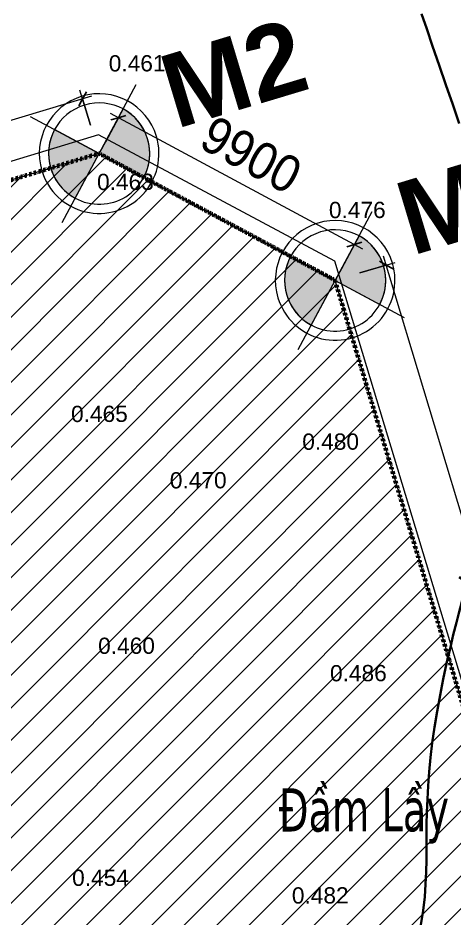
# Model space of a CAD drawing. Header units: millimetres. Extents: x 563604 to 809435, y 2337 to 1331933.
# Drawn here: x 707650 to 723762, y 1248977 to 1282215 of the extents above; entities that cross this region are included whole.
import ezdxf

# ---------------------------------------------------------------- set-up
doc = ezdxf.new("R2010")
doc.units = ezdxf.units.MM
doc.linetypes.add('Aligning Line', pattern=[11.999999364568483, 5.999999682284241, -5.999999682284241])
for name, color, linetype, lineweight in [('A-ANNO-DIMS', 211, 'Continuous', 9), ('A-ANNO-DIMS-340', 211, 'Continuous', 9), ('A-ANNO-NOTE', 131, 'Continuous', 9), ('A-DETL-GENF-1', 1, 'Continuous', 9), ('A-DETL-THIN', 151, 'Continuous', 9), ('A-DETL-THIN-1', 10, 'Aligning Line', 211), ('CD TAI', 7, 'Continuous', 9), ('DM CAI-1', 9, 'Continuous', 35), ('NCV_TKCS_HIEN TRANG_251226_dwg-1', 253, 'Continuous', 9), ('Ranh du an-1', 253, 'Continuous', 9), ('Text-1', 7, 'Continuous', 35)]:
    doc.layers.add(name, color=color, linetype=linetype, lineweight=lineweight)
doc.styles.add('Arial', font='arial_0.ttf', dxfattribs={"height": 600.1280242654427})
doc.styles.add('Arial_2', font='arial_0.ttf', dxfattribs={"width": 0.9, "height": 1360})
doc.styles.add('Arial_B', font='arialbd_0.ttf', dxfattribs={"height": 2720})
doc.styles.add('Tahoma_1', font='tahoma_0.ttf', dxfattribs={"width": 0.75, "height": 1600.34139804118})
doc.dimstyles.new('1_Dim_chi_tiet_khu_đất_1', dxfattribs={"dimscale": 304.8, "dimtxt": 1387.55278394148, "dimasz": 1.338582677165354, "dimexe": 1.115485564304462, "dimexo": 0.0625, "dimgap": 0.1115485564304462, "dimtad": 1, "dimdec": 0, "dimrnd": 5, "dimzin": 0, "dimdsep": 46, "dimtxsty": 'Arial_2', "dimblk1": 'OBLIQUE', "dimblk2": 'OBLIQUE', "dimsah": 1, "dimcen": 0.09, "dimdle": 1.115485564304462, "dimazin": 0, "dimtfac": 1, "dimtdec": 4, "dimtix": 1, "dimtmove": 0, "dimatfit": 3, "dimfxl": 3.346456692913386, "dimfxlon": 1, "dimtvp": 1, "dimtolj": 1, "dimtzin": 0, "dimarcsym": 2})

# ---------------------------------------------------------------- blocks, each defined once
blk = doc.blocks.new('NCV_TKCS_HIEN TRANG_251226_dwg-1595164-TỔNG THỂ_HIỆN TRẠNG KHU ĐẤT')
at = {"layer": 'DM CAI-1', "flags": 128}
for points in [[(723954.6343018737, 1278320.888761029), (723713.8547674612, 1279018.377919675), (723462.8004986801, 1279746.645314965), (723211.9485638536, 1280475.540484805), (722971.7760304537, 1281174.912967244), (722752.7599673711, 1281814.612302173), (722565.3774420776, 1282364.488026505)], [(722537.9314642221, 1248718.252132231), (722622.0323471613, 1249258.95158576), (722679.1474361893, 1249759.340416989), (722714.5257356934, 1250228.498398508), (722733.4162513387, 1250675.505304749), (722741.0679879383, 1251109.440908727), (722742.7299503054, 1251539.384984309), (722743.6511436794, 1251974.417305928), (722748.4692291197, 1252422.233598091), (722759.3764936645, 1252884.993390989), (722777.9538790372, 1253363.472166449), (722805.7823290899, 1253858.445405303), (722844.4427856881, 1254370.688589377), (722895.5161921162, 1254900.977200072), (722960.5834915169, 1255450.08671893), (723041.2256257553, 1256018.792627776), (723138.0730876934, 1256605.751170061), (723247.9545694962, 1257201.141640836), (723366.7483131901, 1257793.024096921), (723490.3325605172, 1258369.458596125), (723551.444868768, 1258639.500421804)], [(723551.444868768, 1258639.500421804), (723614.5855533623, 1258918.50519541), (723735.3855333254, 1259428.223952586), (723848.6107430008, 1259886.674924471), (723950.1394237049, 1260281.918169445), (724036.0530518454, 1260605.596081248), (724103.2460433416, 1260863.680407558), (724148.8160476427, 1261065.725232972), (724169.8607143399, 1261221.284642374), (724163.4776941594, 1261339.912721926), (724126.7646365504, 1261431.163554239), (724056.81919153, 1261504.591225617), (723950.7390089728, 1261569.749820374)]]:
    blk.add_lwpolyline(points, dxfattribs=at)
at = {"layer": 'Ranh du an-1', "flags": 128}
for points in [[(719355.2705079496, 1273233.000000399), (710626.2705079649, 1277902.000000322), (620000.2705077712, 1250383.000000362), (615332.270507845, 1241700.000000206), (615418.8543918182, 1241414.363330038)], [(739225.0136526984, 1206601.679416322), (739526.2705078897, 1206693.00000018), (719355.2705079496, 1273233.000000399)]]:
    blk.add_lwpolyline(points, dxfattribs=at)
at = {"layer": 'CD TAI', "char_height": 600.1280242654427, "width": 2512.822744633115, "attachment_point": 1, "rotation": 0.13458653618538488, "line_spacing_factor": 0.9417779076525877, "style": 'Arial'}
for s, insert in [('0.461', (711003.2237350524, 1280839.35871808)), ('0.463', (710570.1807537898, 1276460.878288152)), ('0.476', (719138.5181436472, 1275422.752638238)), ('0.465', (709609.5423729982, 1267892.722914602)), ('0.480', (718153.3239022974, 1266867.454199727)), ('0.470', (713260.874875949, 1265440.606231357)), ('0.460', (710610.4228248764, 1259329.175114468)), ('0.486', (719178.6995425366, 1258316.878554167)), ('0.454', (709649.7844439428, 1250761.019740634)), ('0.482', (717769.586633819, 1250109.479968168))]:
    blk.add_mtext(s, dxfattribs=dict(at, insert=insert))
at = {"layer": 'Text-1', "insert": (717285.7569252368, 1253768.638548259), "char_height": 1600.34139804118, "width": 7558.652534043917, "attachment_point": 1, "rotation": 0.13508876824315924, "line_spacing_factor": 0.9943055562338532, "style": 'Tahoma_1'}
blk.add_mtext('Đ\\fTahoma|b0|i0|c254|p34|;\\W.75;ầm Lầy', dxfattribs=at)
blk = doc.blocks.new('HDNDCT_DIEM DINH VI NHO - HDNDCT_DIEM DINH VI NHO-1604833-TỔNG THỂ_HIỆN TRẠNG KHU ĐẤT')
at = {"layer": 'A-ANNO-NOTE'}
h = blk.add_hatch(color=256, dxfattribs=at)
edge = h.paths.add_edge_path()
edge.add_line((741069.5031272467, 1205062.735327211), (739422.0509282816, 1205947.495889241))
edge.add_line((739422.0509282816, 1205947.495889241), (740306.8114903121, 1207594.948088207))
edge.add_arc((739422.0509282816, 1205947.495889241), 1869.999999999873, -28.237923707335995, 61.762076292665085, ccw=False)
h = blk.add_hatch(color=256, dxfattribs=at)
edge = h.paths.add_edge_path()
edge.add_arc((739422.0509282816, 1205947.495889241), 1869.999999999873, 151.7620762926644, 241.76207629266491, ccw=False)
edge.add_line((737774.5987293165, 1206832.256451272), (739422.0509282816, 1205947.495889241))
edge.add_line((739422.0509282816, 1205947.495889241), (738537.2903662511, 1204300.043690276))
for p, q in [((738054.6936960528, 1203401.433399931), (740789.4081605105, 1208493.558378552)), ((740306.8114903121, 1207594.948088207), (739422.0509282816, 1205947.495889241)), ((736875.9884389716, 1207314.85312147), (741968.1134175916, 1204580.138657013)), ((739422.0509282816, 1205947.495889241), (737774.5987293165, 1206832.256451272)), ((738537.2903662511, 1204300.043690276), (739422.0509282816, 1205947.495889241)), ((739422.0509282816, 1205947.495889241), (741069.5031272467, 1205062.735327211))]:
    blk.add_line(p, q, dxfattribs=at)
for radius, start, end in [(2210.000000000043, 16.76207629266427, 196.7620762926639), (1869.999999999925, 16.76207629266388, 196.7620762926635), (1869.999999999873, 331.7620762926637, 61.76207629266487), (2210.000000000043, 196.7620762926639, 16.76207629266427), (1869.999999999873, 151.7620762926641, 241.7620762926645), (1869.999999999925, 196.7620762926635, 16.76207629266388)]:
    blk.add_arc((739422.0509282816, 1205947.495889241), radius, start, end, dxfattribs=at)
blk = doc.blocks.new('DIMBLOCK1-TỔNG THỂ_HIỆN TRẠNG KHU ĐẤT')
at = {"layer": 'A-ANNO-DIMS-340'}
for p, q in [((741408.504645497, 1206190.719785684), (721160.0335977116, 1273417.67533942)), ((720281.4281403148, 1272797.955684873), (721583.6425510099, 1273190.177087371)), ((721258.0889483362, 1273092.121736746), (720281.4281403148, 1272797.955684873)), ((740333.788486851, 1206222.107336484), (741636.0028975462, 1206614.328738982)), ((741310.4492948725, 1206516.273388358), (740333.788486851, 1206222.107336484))]:
    blk.add_line(p, q, dxfattribs=at)
at = {"layer": 'A-ANNO-DIMS-340', "lineweight": 25}
for p, q in [((721258.0889483362, 1273092.121736746), (721003.9235763572, 1273228.620687976)), ((721258.0889483362, 1273092.121736746), (721512.2543203152, 1272955.622785517)), ((741310.4492948725, 1206516.273388358), (741056.2839228935, 1206652.772339587)), ((741310.4492948725, 1206516.273388358), (741564.6146668516, 1206379.774437128))]:
    blk.add_line(p, q, dxfattribs=at)
at = {"layer": 'A-ANNO-DIMS-340', "color": 0, "insert": (732330.1912059243, 1242571.59062538), "char_height": 1360, "width": 5635.598999393086, "attachment_point": 1, "rotation": 286.76207629280117, "line_spacing_factor": 0.9417779076525878, "style": 'Arial_2'}
blk.add_mtext('69530', dxfattribs=at)
blk = doc.blocks.new('_Oblique')
at = {"color": 0, "linetype": 'ByBlock', "lineweight": -2}
blk.add_line((-0.5, -0.5), (0.5, 0.5), dxfattribs=at)
blk = doc.blocks.new('DIMBLOCK2-TỔNG THỂ_HIỆN TRẠNG KHU ĐẤT')
at = {"layer": 'A-ANNO-DIMS-340'}
for p, q in [((710878.0512169583, 1277634.667163772), (711521.5134438847, 1278832.814217568)), ((711061.1111237042, 1278694.143010851), (720381.5454538667, 1273688.624355183)), ((711360.6478871532, 1278533.277454119), (710878.0512169583, 1277634.667163772)), ((719599.4120202231, 1272950.879621568), (720242.8742471493, 1274149.026675364)), ((720082.0086904179, 1273849.489911915), (719599.4120202231, 1272950.879621568))]:
    blk.add_line(p, q, dxfattribs=at)
at = {"layer": 'A-ANNO-DIMS-340', "lineweight": 25}
for p, q in [((711360.6478871532, 1278533.277454119), (711084.4064950448, 1278450.074730089)), ((711360.6478871532, 1278533.277454119), (711636.8892792615, 1278616.48017815)), ((720082.0086904179, 1273849.489911915), (719805.7672983096, 1273766.287187884)), ((720082.0086904179, 1273849.489911915), (720358.2500825261, 1273932.692635945))]:
    blk.add_line(p, q, dxfattribs=at)
at = {"layer": 'A-ANNO-DIMS-340', "color": 0, "insert": (714917.8069089027, 1278665.605228797), "char_height": 1360, "width": 4508.479199514469, "attachment_point": 1, "rotation": 331.76207629290354, "line_spacing_factor": 0.9417779076525878, "style": 'Arial_2'}
blk.add_mtext('9900', dxfattribs=at)
blk = doc.blocks.new('DIMBLOCK3-TỔNG THỂ_HIỆN TRẠNG KHU ĐẤT')
at = {"layer": 'A-ANNO-DIMS-340'}
for p, q in [((710333.3326328575, 1278252.953909776), (709941.1112303557, 1279555.16832047)), ((710364.7201836547, 1279327.670068422), (619039.2896466369, 1251820.841580626)), ((710039.1665809811, 1279229.614717797), (710333.3326328574, 1278252.953909776)), ((619659.0093011868, 1250942.236123231), (619266.7878986851, 1252244.450533925)), ((619364.8432493105, 1251918.896931251), (619659.0093011868, 1250942.236123231))]:
    blk.add_line(p, q, dxfattribs=at)
at = {"layer": 'A-ANNO-DIMS-340', "lineweight": 25}
for p, q in [((710039.1665809811, 1279229.614717797), (710175.66553221, 1279483.780089776)), ((710039.1665809811, 1279229.614717797), (709902.6676297523, 1278975.449345817)), ((619364.8432493105, 1251918.896931251), (619501.3422005393, 1252173.062303231)), ((619364.8432493105, 1251918.896931251), (619228.3442980817, 1251664.731559272))]:
    blk.add_line(p, q, dxfattribs=at)
at = {"layer": 'A-ANNO-DIMS-340', "color": 0, "insert": (661934.6118523155, 1266620.177908836), "char_height": 1360, "width": 5635.598999393086, "attachment_point": 1, "rotation": 16.76207629295496, "line_spacing_factor": 0.9417779076525878, "style": 'Arial_2'}
blk.add_mtext('94700', dxfattribs=at)

msp = doc.modelspace()

# ---------------------------------------------------------------- hatches: boundary and pattern name
at = {"layer": 'A-DETL-GENF-1'}
h = msp.add_hatch(dxfattribs=at)
h.set_pattern_fill('FP_1', color=256, style=0, pattern_type=2)
h.set_pattern_definition([(45, (0, 0), (-601.0407640085655, 601.0407640085655), [])])
h.paths.add_polyline_path([(635342.57925094, 1174599.204841875), (739422.0509282753, 1205947.495889248), (719369.7317257151, 1272523.207636075), (710648.3709224504, 1277206.995178279), (619974.0475907796, 1249896.277391734), (615290.2600484244, 1241174.916588367)])

# ---------------------------------------------------------------- linework, layer by layer
at = {"layer": 'A-DETL-THIN'}
for p, q in [((710648.3709224495, 1277206.995178277), (619974.0475907789, 1249896.277391732)), ((719369.7317257143, 1272523.207636073), (710648.3709224495, 1277206.995178277)), ((739422.0509282745, 1205947.495889246), (719369.7317257143, 1272523.207636073))]:
    msp.add_line(p, q, dxfattribs=at)
at = {"layer": 'A-DETL-THIN-1'}
for p, q in [((710648.3709224495, 1277206.995178277), (619974.0475907789, 1249896.277391732)), ((719369.7317257143, 1272523.207636073), (710648.3709224495, 1277206.995178277)), ((739422.0509282745, 1205947.495889246), (719369.7317257143, 1272523.207636073))]:
    msp.add_line(p, q, dxfattribs=at)

# ---------------------------------------------------------------- block references
at = {"layer": 'A-ANNO-NOTE'}
for p in [(-28773.54340216694, 71259.54043104169), (-20052.36034415045, 66575.84834650975)]:
    msp.add_blockref('HDNDCT_DIEM DINH VI NHO - HDNDCT_DIEM DINH VI NHO-1604833-TỔNG THỂ_HIỆN TRẠNG KHU ĐẤT', p, dxfattribs=at)
at = {"layer": 'NCV_TKCS_HIEN TRANG_251226_dwg-1'}
msp.add_blockref('NCV_TKCS_HIEN TRANG_251226_dwg-1595164-TỔNG THỂ_HIỆN TRẠNG KHU ĐẤT', (0, 0), dxfattribs=at)

# ---------------------------------------------------------------- texts
at = {"layer": 'A-ANNO-NOTE', "char_height": 2720, "width": 5263.199999999999, "attachment_point": 4, "rotation": 16.762076292800952, "line_spacing_factor": 0.9364389825664476, "style": 'Arial_B'}
for s, insert in [('\\pxt0.0625,0.125,0.1875,0.25,0.3125,0.375,0.4375,0.5,0.5625,0.625,0.6875,0.75,0.8125,0.875,0.9375,1,1.0625,1.125,1.1875,1.25,1.3125,1.375,1.4375,1.5,1.5625,1.625,1.6875,1.75,1.8125,1.875,1.9375,2;{M2}', (713095.9415383097, 1279416.167695157)), ('\\pxt0.0625,0.125,0.1875,0.25,0.3125,0.375,0.4375,0.5,0.5625,0.625,0.6875,0.75,0.8125,0.875,0.9375,1,1.0625,1.125,1.1875,1.25,1.3125,1.375,1.4375,1.5,1.5625,1.625,1.6875,1.75,1.8125,1.875,1.9375,2;{M1}', (721817.1245963261, 1274732.475610625))]:
    msp.add_mtext(s, dxfattribs=dict(at, insert=insert))

# ---------------------------------------------------------------- dimensions: what is measured, and where the dimension line sits
at = {"layer": 'A-ANNO-DIMS'}
for base, p1, p2, angle, override, picture, middle in [((619364.8432493105, 1251918.896931251), (710333.3326328574, 1278252.953909776), (619659.0093011868, 1250942.236123231), 16.76207629295493, {"dimpost": '<>', "dimfxl": 94697.98423236186}, 'DIMBLOCK3-TỔNG THỂ_HIỆN TRẠNG KHU ĐẤT', (664491.9417255939, 1266271.686690984)), ((720082.008690418, 1273849.489911915), (710878.0512169583, 1277634.667163772), (719599.4120202231, 1272950.879621568), 331.7620762929035, {"dimpost": '<>', "dimfxl": 9899.494936673895}, 'DIMBLOCK2-TỔNG THỂ_HIỆN TRẠNG KHU ĐẤT', (716065.9492780588, 1276833.078883909)), ((721258.0889483361, 1273092.121736747), (740333.788486851, 1206222.107336484), (720281.4281403148, 1272797.955684873), 286.7620762928011, {"dimpost": '<>', "dimfxl": 69530.14266327267}, 'DIMBLOCK1-TỔNG THỂ_HIỆN TRẠNG KHU ĐẤT', (731982.1441266795, 1240014.39452475))]:
    dim = msp.add_linear_dim(base=base, p1=p1, p2=p2, angle=angle, dimstyle='1_Dim_chi_tiet_khu_đất_1', override=override, dxfattribs=at)
    dim.commit()
    dim.dimension.update_dxf_attribs({"geometry": picture, "text_midpoint": middle})

doc.saveas('drawing.dxf')
